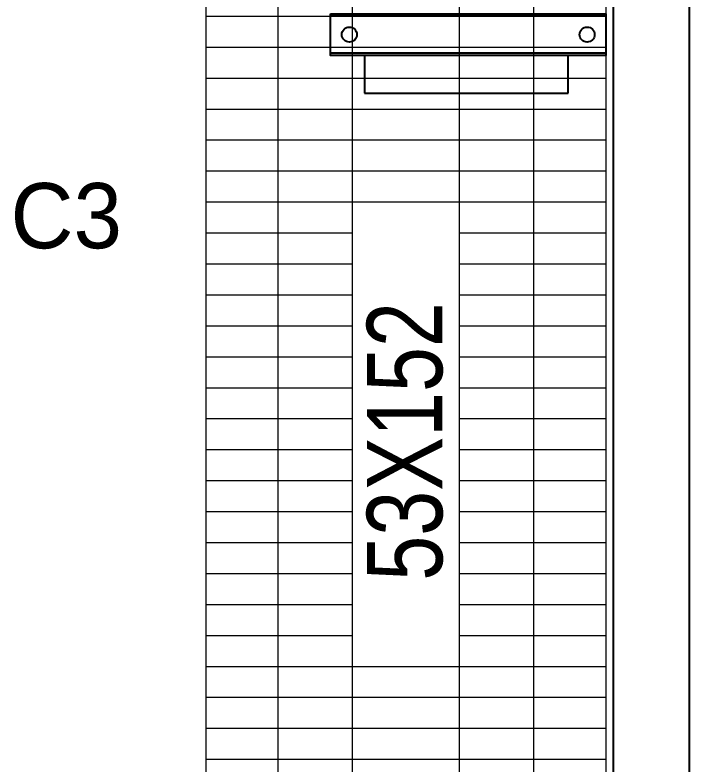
# Model space of a CAD drawing. Header units: millimetres. Extents: x 65390 to 71510, y 46362 to 50796.
# Drawn here: x 70048.2 to 70137.5, y 48911.7 to 49010.9 of the extents above; entities that cross this region are included whole.
import ezdxf
from ezdxf.enums import TextEntityAlignment as Align

# ---------------------------------------------------------------- set-up
doc = ezdxf.new("R2010")
doc.units = ezdxf.units.MM
for name, color, linetype in [('DIŞ PANEL', 21, 'Continuous'), ('Kıtc-002 Çizgi', 7, 'Continuous'), ('Kıtc-034 Soğuk Oda', 1, 'Continuous')]:
    doc.layers.add(name, color=color, linetype=linetype)
doc.layers.add('MIM_Sktürk', color=251, linetype='Continuous', lineweight=9)
doc.layers.add('WALL INTERNAL', color=7, linetype='Continuous', lineweight=50)
doc.styles.add('style1', font='turkce.shx', dxfattribs={"height": 100})
doc.styles.add('TAKSİM', font='GOTHIC.TTF', dxfattribs={"height": 20})

# ---------------------------------------------------------------- blocks, each defined once
blk = doc.blocks.new('DIŞ-DOLU-2514-G-B-(80)')
at = {"layer": 'DIŞ PANEL'}
blk.add_lwpolyline([(0, 100), (2514, 100), (2514, 0), (0, 0)], close=True, dxfattribs=at)
blk = doc.blocks.new('53x152 tel')
at = {"layer": 'MIM_Sktürk', "lineweight": -2}
h = blk.add_hatch(color=256, dxfattribs=at)
h.paths.add_polyline_path([(3.2, 46.6, 1), (-3.2, 46.6, 1)])
h.paths.add_polyline_path([(-3.2, 0, 1), (3.2, 0, 1)])
h = blk.add_hatch(color=256, dxfattribs=at)
h.paths.add_polyline_path([(142.4, 46.6, 1), (148.8, 46.6, 1)])
h.paths.add_polyline_path([(142.4, 0, 1), (148.8, 0, 1)])
at = {"layer": 'MIM_Sktürk'}
for p, q in [((145.6, 49.8), (0, 49.8)), ((5.326, 49.8), (5.326, -3.2)), ((9.426, 49.8), (9.426, -3.2)), ((13.526, 49.8), (13.526, -3.2)), ((17.626, 49.8), (17.626, -3.2)), ((21.726, 49.8), (21.726, -3.2)), ((25.826, 49.8), (25.826, -3.2)), ((29.926, 49.8), (29.926, -3.2)), ((34.026, 49.8), (34.026, -3.2)), ((38.126, 49.8), (38.126, -3.2)), ((42.226, 49.8), (42.226, -3.2)), ((46.326, 49.8), (46.326, 30.38)), ((50.426, 49.8), (50.426, 30.38)), ((54.526, 49.8), (54.526, 30.38)), ((58.626, 49.8), (58.626, 30.38)), ((62.726, 49.8), (62.726, 30.38)), ((66.826, 49.8), (66.826, 30.38)), ((70.926, 49.8), (70.926, 30.38)), ((75.026, 49.8), (75.026, 30.38)), ((79.126, 49.8), (79.126, 30.38)), ((83.226, 49.8), (83.226, 30.38)), ((87.326, 49.8), (87.326, 30.38)), ((91.426, 49.8), (91.426, 30.38)), ((95.526, 49.8), (95.526, 30.38)), ((99.626, 49.8), (99.626, 30.38)), ((103.726, 49.8), (103.726, -3.2)), ((107.826, 49.8), (107.826, -3.2)), ((111.926, 49.8), (111.926, -3.2)), ((116.026, 49.8), (116.026, -3.2)), ((120.126, 49.8), (120.126, -3.2)), ((124.226, 49.8), (124.226, -3.2)), ((128.326, 49.8), (128.326, -3.2)), ((132.426, 49.8), (132.426, -3.2)), ((136.526, 49.8), (136.526, -3.2)), ((140.626, 49.8), (140.626, -3.2)), ((-3.2, 46.594), (-3.2, 0)), ((148.8, 46.594), (148.8, 0)), ((1.226, 42.708), (1.226, 3.892)), ((144.726, 42.708), (144.726, 3.892)), ((-3.2, 40.226), (148.8, 40.226)), ((-3.2, 30.38), (148.8, 30.38)), ((-3.2, 16.214), (148.8, 16.214)), ((46.326, 16.214), (46.326, -3.2)), ((50.426, 16.214), (50.426, -3.2)), ((54.526, 16.214), (54.526, -3.2)), ((58.626, 16.214), (58.626, -3.2)), ((62.726, 16.214), (62.726, -3.2)), ((66.826, 16.214), (66.826, -3.2)), ((70.926, 16.214), (70.926, -3.2)), ((75.026, 16.214), (75.026, -3.2)), ((79.126, 16.214), (79.126, -3.2)), ((83.226, 16.214), (83.226, -3.2)), ((87.326, 16.214), (87.326, -3.2)), ((91.426, 16.214), (91.426, -3.2)), ((95.526, 16.214), (95.526, -3.2)), ((99.626, 16.214), (99.626, -3.2)), ((-3.2, 6.368), (148.8, 6.368)), ((145.6, -3.2), (0, -3.2))]:
    blk.add_line(p, q, dxfattribs=at)
for centre in [(0, 46.6), (145.6, 46.6), (0, 0), (145.6, 0)]:
    blk.add_circle(centre, 3.2, dxfattribs=at)
at = {"layer": 'MIM_Sktürk', "style": 'style1', "width": 0.8}
blk.add_text('53X152', height=10, dxfattribs=at).set_placement((53.572, 18.481))
blk = doc.blocks.new('A$C50763B7D')
at = {"layer": 'Kıtc-034 Soğuk Oda'}
for p, q in [((109.807, 42.906), (109.807, 6.406)), ((114.693, 42.906), (114.693, 6.406)), ((120, 37.906), (115, 37.906)), ((120, 37.906), (115, 37.906)), ((120, 10.906), (120, 37.906)), ((115, 10.906), (120, 10.906))]:
    blk.add_line(p, q, dxfattribs=at)
blk.add_lwpolyline([(109.5, 6.406), (109.5, 42.906), (115, 42.906), (115, 6.406)], close=True, dxfattribs=at)
for centre in [(112.25, 40.406), (112.25, 8.906)]:
    blk.add_circle(centre, 1, dxfattribs=at)

msp = doc.modelspace()

# ---------------------------------------------------------------- block references
at = {"lineweight": -2, "rotation": 90}
msp.add_blockref('53x152 tel', (70123.309, 48882.425), dxfattribs=at)
at = {"layer": 'Kıtc-002 Çizgi', "rotation": 270}
msp.add_blockref('A$C50763B7D', (70083.603, 49120.558), dxfattribs=at)
at = {"layer": 'WALL INTERNAL', "xscale": 0.1, "yscale": 0.1, "zscale": 0.1, "rotation": 270}
msp.add_blockref('DIŞ-DOLU-2514-G-B-(80)', (70127.512, 49130.962), dxfattribs=at)

# ---------------------------------------------------------------- texts
at = {"style": 'TAKSİM'}
msp.add_text('C3', height=8.64, dxfattribs=at).set_placement((70055.007, 48980.01), align=Align.CENTER)

doc.saveas('drawing.dxf')
